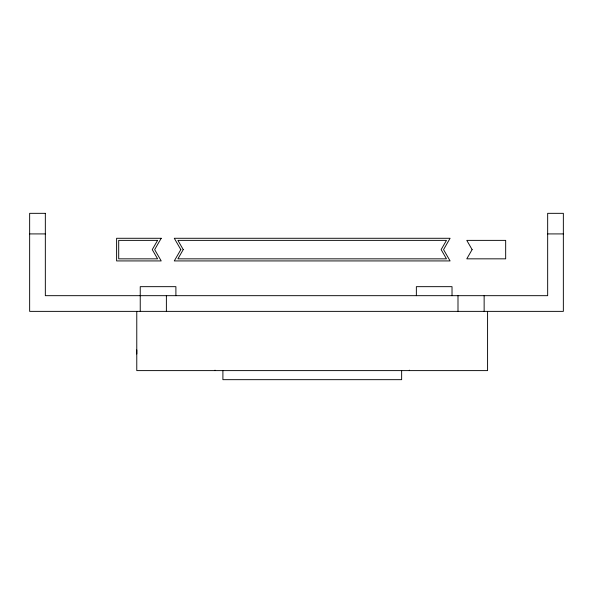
<?xml version="1.0" encoding="UTF-8"?>
<svg xmlns="http://www.w3.org/2000/svg" width="593" height="593" viewBox="0 0 593 593"><rect width="100%" height="100%" fill="white"/><g stroke="black" fill="none" stroke-linecap="round" stroke-linejoin="round"><path stroke-width="0.89" d="M136.775 353.991L136.775 349.937M29.65 233.916L45.335 233.916M547.665 233.916L563.35 233.916M487.579 311.369L487.579 370.61L136.775 370.61L136.775 311.369M484.14 295.677L484.14 311.369M457.996 295.677L457.996 311.369M452.022 295.677L452.022 286.664L416.36 286.664L416.36 295.677M409.348 370.165L409.348 370.61M401.639 370.61L401.639 379.668L222.901 379.668L222.901 370.61M215.007 370.165L215.007 370.61M175.899 295.677L175.899 286.664L140.237 286.664L140.237 311.369M166.381 295.677L166.381 311.369M157.59 240.373L152.26 249.609L157.59 258.837L118.704 258.837L118.704 240.373L157.59 240.373M161.207 238.282L154.669 249.609L161.207 260.927L116.613 260.927L116.613 238.282L161.207 238.282M180.821 249.609L174.283 260.927L450.087 260.927L443.557 249.609L450.087 238.282L174.283 238.282L180.821 249.609M183.237 249.609L177.907 258.837L446.47 258.837L441.14 249.609L446.47 240.373L177.907 240.373L183.237 249.609M472.117 249.609L466.787 258.837L505.673 258.837L505.673 240.373L466.787 240.373L472.117 249.609M45.335 213.332L29.65 213.332L29.65 311.369L563.35 311.369L563.35 213.332L547.665 213.332L547.665 295.677L45.335 295.677L45.335 213.332"/></g></svg>
